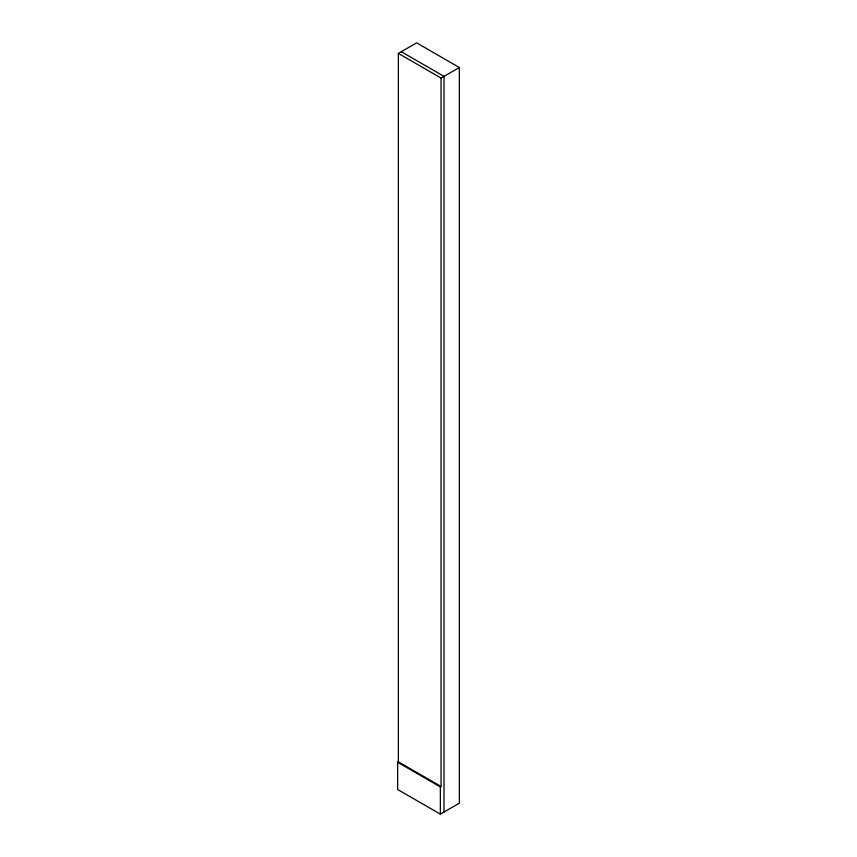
<?xml version="1.0" encoding="UTF-8"?>
<svg xmlns="http://www.w3.org/2000/svg" width="857" height="857" viewBox="0 0 857 857"><rect width="100%" height="100%" fill="white"/><g stroke="black" fill="none" stroke-linecap="round" stroke-linejoin="round"><path stroke-width="1.29" d="M398.355 53.413L416.641 42.85L459.352 67.51L459.352 803.18L440.359 814.15L397.648 789.49L397.648 762.248L398.355 761.841L441.066 786.49L441.066 78.062L398.355 53.413L398.355 761.841M441.066 78.062L459.352 67.51M397.648 762.248L440.359 786.908L441.066 786.49M401.301 51.709L444.012 76.359L444.012 812.04M440.359 786.908L440.359 814.15"/></g></svg>
